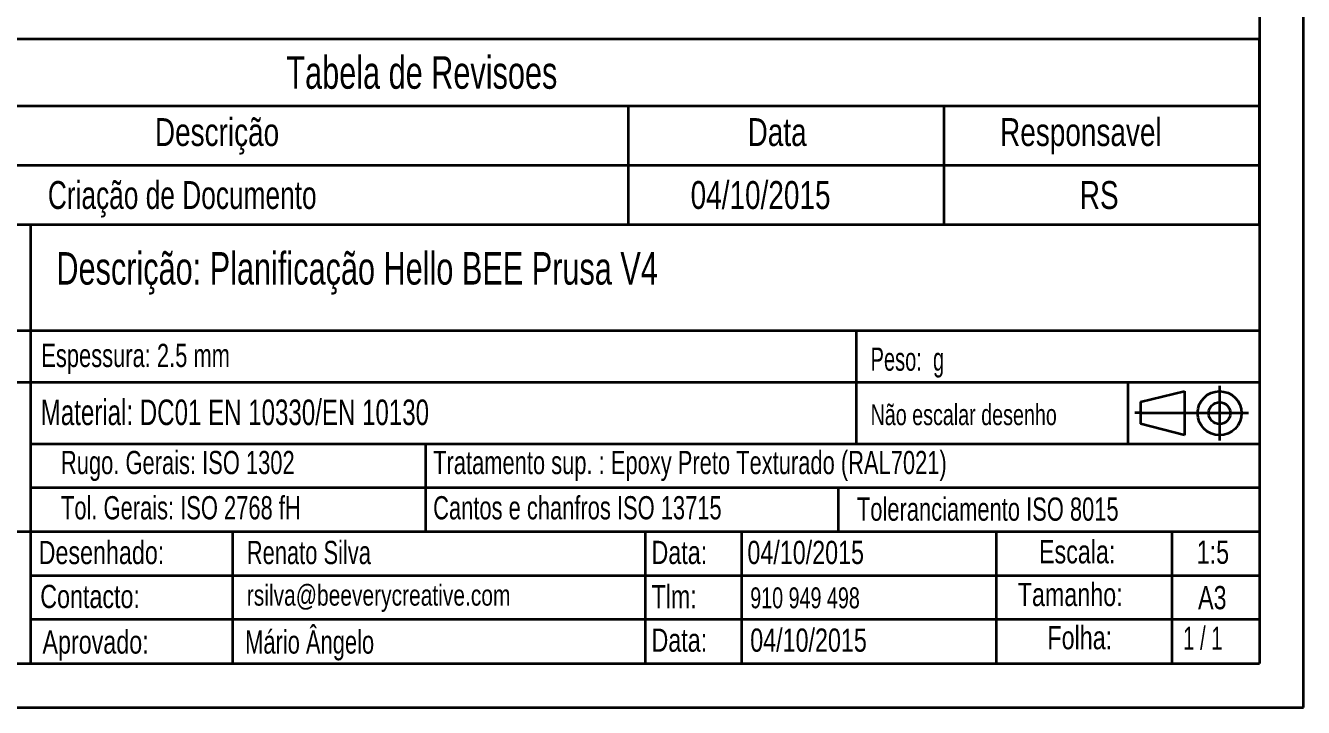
# Model space of a CAD drawing. Header units: millimetres. Extents: x 0 to 415, y 0 to 292.
# Drawn here: x 269.4 to 415, y 5 to 82.7 of the extents above; entities that cross this region are included whole.
import ezdxf
from ezdxf.lldxf.tags import DXFTag

# ---------------------------------------------------------------- set-up
doc = ezdxf.new("R2010")
doc.units = ezdxf.units.MM
doc.styles.add('SEACAD_txt_shx', font='txt.shx', dxfattribs={"width": 0.75})
tags = doc.linetypes.add('CENTER2', pattern=[28.575, 19.05, -3.175, 3.175, -3.175]).pattern_tags.tags
tags[10:11] = [DXFTag(74, 4), DXFTag(75, 0), DXFTag(340, '0'), DXFTag(46, 0.0), DXFTag(50, 0.0), DXFTag(44, 0.0), DXFTag(45, 0.0)]
tags[8:9] = [DXFTag(74, 4), DXFTag(75, 0), DXFTag(340, '0'), DXFTag(46, 0.0), DXFTag(50, 0.0), DXFTag(44, 0.0), DXFTag(45, 0.0)]
tags[6:7] = [DXFTag(74, 4), DXFTag(75, 0), DXFTag(340, '0'), DXFTag(46, 0.0), DXFTag(50, 0.0), DXFTag(44, 0.0), DXFTag(45, 0.0)]
tags[4:5] = [DXFTag(74, 4), DXFTag(75, 0), DXFTag(340, '0'), DXFTag(46, 0.0), DXFTag(50, 0.0), DXFTag(44, 0.0), DXFTag(45, 0.0)]

# ---------------------------------------------------------------- blocks, each defined once
blk = doc.blocks.new('Block41')
at = {"color": 7, "linetype": 'CENTER2', "lineweight": 35}
for p, q in [((19.33, 12.41), (19.33, 0)), ((1.33, 6.26), (25.93, 6.26))]:
    blk.add_line(p, q, dxfattribs=at)
at = {"color": 7, "linetype": 'Continuous', "lineweight": 35}
for p, q in [((1.33, 8.76), (11.33, 11.23)), ((1.33, 8.76), (1.33, 3.76)), ((11.33, 11.23), (11.33, 1.23)), ((1.33, 6.26), (0, 6.26)), ((11.33, 1.23), (1.33, 3.76))]:
    blk.add_line(p, q, dxfattribs=at)
for radius in [5, 2.5]:
    blk.add_circle((19.33, 6.21), radius, dxfattribs=at)
blk = doc.blocks.new('SW_TABLEANNOTATION_0')
at = {"color": 7, "linetype": 'Continuous', "lineweight": 35}
for p, q in [((179.83, 21.14), (0, 21.14)), ((179.83, 0), (179.83, 21.14)), ((0, 13.54), (179.83, 13.54)), ((107.9, 13.54), (107.9, 6.77)), ((143.86, 13.54), (143.86, 6.77)), ((0, 6.77), (179.83, 6.77)), ((107.9, 6.77), (107.9, 0)), ((143.86, 6.77), (143.86, 0)), ((0, 0), (179.83, 0))]:
    blk.add_line(p, q, dxfattribs=at)
at = {"attachment_point": 1, "style": 'SEACAD_txt_shx'}
for s, insert, char_height, width in [('{\\fSETxt|b0||i0||c0|p34;\\C7;\\H3.704166667;\\W0.705;Tabela de Revisoes}', (68.97, 19.18), 3.7042, 42.6665), ('{\\fSETxt|b0||i0||c0|p34;\\C7;\\H3.175;\\W0.75;Descrição}', (53.99, 12.13), 3.175, 18.1093), ('{\\fSETxt|b0||i0||c0|p34;\\C7;\\H3.175;\\W0.75;Data}', (121.51, 12.13), 3.175, 8.7019), ('{\\fSETxt|b0||i0||c0|p34;\\C7;\\H3.175;\\W0.75;Responsavel}', (150.27, 12.13), 3.175, 22.813), ('{\\fSETxt|b0||i0||c0|p34;\\C7;\\H3.175;\\W0.705;Criação de Documento}', (41.8, 4.96), 3.175, 42.0394), ('{\\fSETxt|b0||i0||c0|p34;\\C7;\\H3.175;\\W0.75;04/10/2015}', (115.02, 4.96), 3.175, 18.9912), ('{\\fSETxt|b0||i0||c0|p34;\\C7;\\H3.175;\\W0.75;RS}', (159.35, 4.96), 3.175, 4.3509)]:
    blk.add_mtext(s, dxfattribs=dict(at, insert=insert, char_height=char_height, width=width))

msp = doc.modelspace()

# ---------------------------------------------------------------- linework, layer by layer
at = {"color": 7, "linetype": 'Continuous', "lineweight": 35}
for p, q in [((415, 5), (415, 292)), ((410, 287), (410, 60)), ((230, 60), (410, 60)), ((270, 60), (270, 47.9039)), ((410, 60), (410, 10)), ((270, 47.9039), (230, 47.9039)), ((270, 47.9039), (270, 25)), ((410, 47.9039), (270, 47.9039)), ((364.0537, 47.9039), (364.0537, 35)), ((270, 42), (230, 42)), ((410, 42), (270, 42)), ((364.0537, 42), (364.0537, 35)), ((395, 42), (395, 35)), ((410, 35), (270, 35)), ((315, 35), (315, 30)), ((380, 30), (270, 30)), ((315, 30), (315, 25)), ((362, 30), (362, 25)), ((410, 30), (380, 30)), ((270, 25), (230, 25)), ((270, 25), (270, 10)), ((380, 25), (270, 25)), ((293, 25), (293, 10)), ((340, 25), (340, 10)), ((351, 25), (351, 10)), ((400, 25), (380, 25)), ((380, 25), (380, 10)), ((400, 25), (400, 10)), ((410, 25), (400, 25)), ((380, 20), (270, 20)), ((400, 20), (380, 20)), ((410, 20), (400, 20)), ((380, 15), (270, 15)), ((400, 15), (380, 15)), ((410, 15), (400, 15)), ((230, 10), (410, 10)), ((5, 5), (415, 5))]:
    msp.add_line(p, q, dxfattribs=at)

# ---------------------------------------------------------------- block references
at = {"color": 7}
msp.add_blockref('SW_TABLEANNOTATION_0', (230.172, 60), dxfattribs=at)
at = {"color": 7, "xscale": 0.5, "yscale": 0.5, "zscale": 0.5}
msp.add_blockref('Block41', (395.7787, 35.4136), dxfattribs=at)

# ---------------------------------------------------------------- texts
at = {"attachment_point": 1, "style": 'SEACAD_txt_shx'}
for s, insert, char_height, width in [('{\\fSETxt|b0||i0||c0|p34;\\C7;\\H3.704166667;\\W0.705;Descrição: Planificação Hello BEE Prusa V4}', (272.9423, 56.8706), 3.704167, 96.651322), ('{\\fSETxt|b0||i0||c0|p34;\\C7;\\H2.645833333;\\W0.705;Espessura: 2.5 mm}', (271.2226, 46.4201), 2.645833, 28.369223), ('{\\fSETxt|b0||i0||c0|p34;\\C7;\\H2.645833333;\\W0.64578;Peso:  g}', (365.6888, 46.0006), 2.645833, 11.857263), ('{\\fSETxt|b0||i0||c0|p34;\\C7;\\H2.910416667;\\W0.705;Material: DC01 EN 10330/EN 10130}', (271.16, 40.0753), 2.910417, 55.40572), ('{\\fSETxt|b0||i0||c0|p34;\\C7;\\H2.38125;\\W0.705;Não escalar desenho}', (365.6888, 39.5392), 2.38125, 30.16251), ('{\\fSETxt|b0||i0||c0|p34;\\C7;\\H2.645833333;\\W0.705;Rugo. Gerais: ISO 1302}', (273.4641, 34.2232), 2.645833, 34.591831), ('{\\fSETxt|b0||i0||c0|p34;\\C7;\\H2.645833333;\\W0.705;Tratamento sup. : Epoxy Preto Texturado (RAL7021)}', (315.8604, 34.2232), 2.645833, 84.127711), ('{\\fSETxt|b0||i0||c0|p34;\\C7;\\H2.645833333;\\W0.705;Tol. Gerais: ISO 2768 fH}', (273.4641, 29.0689), 2.645833, 38.2666), ('{\\fSETxt|b0||i0||c0|p34;\\C7;\\H2.645833333;\\W0.705;Cantos e chanfros ISO 13715}', (315.8604, 29.0689), 2.645833, 47.037047), ('{\\fSETxt|b0||i0||c0|p34;\\C7;\\H2.645833333;\\W0.705;Toleranciamento ISO 8015}', (364.1356, 28.9147), 2.645833, 39.736507), ('{\\fSETxt|b0||i0||c0|p34;\\C7;\\H2.645833333;\\W0.75;Desenhado:}', (270.9209, 23.9734), 2.645833, 16.903945), ('{\\fSETxt|b0||i0||c0|p34;\\C7;\\H2.645833333;\\W0.705;Renato Silva}', (294.6333, 23.9734), 2.645833, 19.598775), ('{\\fSETxt|b0||i0||c0|p34;\\C7;\\H2.645833333;\\W0.75;Data:}', (340.7345, 23.9811), 2.645833, 7.839516), ('{\\fSETxt|b0||i0||c0|p34;\\C7;\\H2.645833333;\\W0.75;04/10/2015}', (351.661, 23.9811), 2.645833, 15.826013), ('{\\fSETxt|b0||i0||c0|p34;\\C7;\\H2.645833333;\\W0.75;Escala:}', (384.8755, 24.0555), 2.645833, 10.534346), ('{\\fSETxt|b0||i0||c0|p34;\\C7;\\H2.645833333;\\W0.75;1:5}', (402.8415, 24.0065), 2.645833, 3.576785), ('{\\fSETxt|b0||i0||c0|p34;\\C7;\\H2.645833333;\\W0.75;Contacto:}', (271.102, 18.9667), 2.645833, 15.091059), ('{\\fSETxt|b0||i0||c0|p34;\\C7;\\H2.38125;\\W0.75;rsilva@beeverycreative.com}', (294.6333, 18.9784), 2.38125, 38.276399), ('{\\fSETxt|b0||i0||c0|p34;\\C7;\\H2.645833333;\\W0.75;Tlm:}', (340.7345, 18.9442), 2.645833, 5.095689), ('{\\fSETxt|b0||i0||c0|p34;\\C7;\\H2.645833333;\\W0.75;Tamanho:}', (382.4578, 19.1926), 2.645833, 13.278174), ('{\\fSETxt|b0||i0||c0|p34;\\C7;\\H2.38125;\\W0.705;910 949 498}', (351.9816, 18.6761), 2.38125, 17.065635), ('{\\fSETxt|b0||i0||c0|p34;\\C7;\\H2.645833333;\\W0.75;A3}', (402.9917, 18.8337), 2.645833, 3.625782), ('{\\fSETxt|b0||i0||c0|p34;\\C7;\\H2.645833333;\\W0.75;Aprovado:}', (271.3574, 13.7771), 2.645833, 15.091059), ('{\\fSETxt|b0||i0||c0|p34;\\C7;\\H2.645833333;\\W0.705;Mário Ângelo}', (294.443, 13.7771), 2.645833, 19.598775), ('{\\fSETxt|b0||i0||c0|p34;\\C7;\\H2.645833333;\\W0.75;Data:}', (340.7345, 13.9919), 2.645833, 7.839516), ('{\\fSETxt|b0||i0||c0|p34;\\C7;\\H2.645833333;\\W0.75;04/10/2015}', (351.9816, 13.9919), 2.645833, 15.826013), ('{\\fSETxt|b0||i0||c0|p34;\\C7;\\H2.645833333;\\W0.75;Folha:}', (385.8344, 14.2748), 2.645833, 8.721461), ('{\\fSETxt|b0||i0||c0|p34;\\C7;\\H2.645833333;\\W0.65;1 / 1}', (401.3035, 14.2089), 2.645833, 6.859578)]:
    msp.add_mtext(s, dxfattribs=dict(at, insert=insert, char_height=char_height, width=width))

doc.saveas('drawing.dxf')
